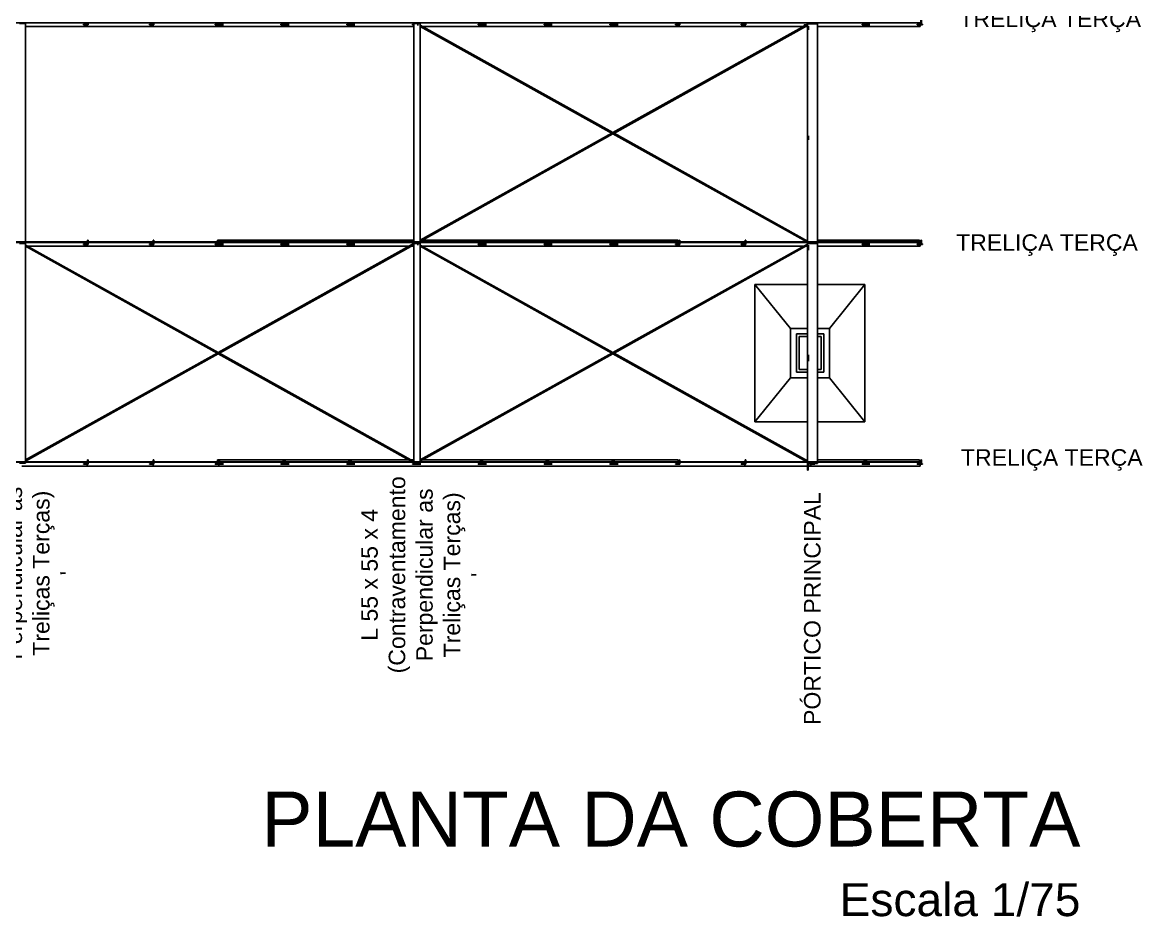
# Model space of a CAD drawing. Header units: inches. Extents: x -37 to 842, y -205 to 94.
# Drawn here: x 20.88 to 31.07, y -204.6 to -196.46 of the extents above; entities that cross this region are included whole.
import ezdxf

# ---------------------------------------------------------------- set-up
doc = ezdxf.new("R2010")
doc.units = ezdxf.units.IN
doc.header["$MEASUREMENT"] = 0
doc.layers.add('CORTE_TITULO_DA_TABELA_DE_DETALHE', color=51, linetype='Continuous', lineweight=15)
doc.layers.add('REFERENCIA_DAS_BARRAS', color=2, linetype='Continuous', lineweight=9)
doc.layers.add('Planta_coberta-VIS', color=7, linetype='Continuous')
doc.styles.add('Arial', font='arial.ttf')
doc.styles.get("Standard").update_dxf_attribs({"font": 'arial.ttf'})

msp = doc.modelspace()

# ---------------------------------------------------------------- linework, layer by layer
at = {"layer": 'Planta_coberta-VIS'}
for p, q in [((17.2723, -196.4616), (28.0423, -196.4616)), ((20.8476, -196.4704), (20.9026, -196.4704)), ((20.8476, -196.4704), (20.9026, -196.4704)), ((20.9026, -196.4704), (20.9026, -196.4616)), ((20.9026, -198.4566), (20.9026, -196.4704)), ((21.4653, -196.4748), (21.4653, -196.4616)), ((21.4672, -196.4748), (21.4672, -196.4616)), ((21.4722, -196.4798), (21.4722, -196.4616)), ((22.0636, -196.4748), (22.0636, -196.4616)), ((22.0656, -196.4748), (22.0656, -196.4616)), ((22.0706, -196.4798), (22.0706, -196.4616)), ((22.6526, -196.4748), (22.6526, -196.4616)), ((22.662, -196.4748), (22.662, -196.4616)), ((22.6639, -196.4748), (22.6639, -196.4616)), ((22.6689, -196.4748), (22.6689, -196.4616)), ((23.2509, -196.4748), (23.2509, -196.4616)), ((23.2622, -196.4748), (23.2622, -196.4616)), ((23.2672, -196.4748), (23.2672, -196.4616)), ((23.8493, -196.4748), (23.8493, -196.4616)), ((23.8606, -196.4748), (23.8606, -196.4616)), ((23.8656, -196.4748), (23.8656, -196.4616)), ((24.4376, -196.4704), (24.4376, -196.4616)), ((24.4376, -196.4704), (24.4926, -196.4704)), ((24.4376, -196.4704), (24.4926, -196.4704)), ((24.4376, -198.4566), (24.4376, -196.4704)), ((24.4926, -196.4704), (24.4926, -196.4616)), ((24.4926, -198.4566), (24.4926, -196.4704)), ((25.0459, -196.4748), (25.0459, -196.4616)), ((25.0572, -196.4748), (25.0572, -196.4616)), ((25.0622, -196.4748), (25.0622, -196.4616)), ((25.6443, -196.4748), (25.6443, -196.4616)), ((25.6556, -196.4748), (25.6556, -196.4616)), ((25.6606, -196.4748), (25.6606, -196.4616)), ((26.2426, -196.4748), (26.2426, -196.4616)), ((26.2539, -196.4748), (26.2539, -196.4616)), ((26.2589, -196.4748), (26.2589, -196.4616)), ((26.8522, -196.4748), (26.8522, -196.4616)), ((26.8572, -196.4798), (26.8572, -196.4616)), ((27.4486, -196.4748), (27.4486, -196.4616)), ((27.4506, -196.4748), (27.4506, -196.4616)), ((27.4556, -196.4798), (27.4556, -196.4616)), ((28.0181, -196.4718), (28.0181, -196.4616)), ((28.0181, -196.4718), (28.1081, -196.4718)), ((28.0181, -198.4566), (28.0181, -196.4718)), ((28.0181, -196.4718), (28.1081, -196.4718)), ((28.0423, -196.4616), (28.0423, -196.4566)), ((28.0423, -196.4616), (28.0423, -196.4566)), ((28.0423, -196.4616), (29.0423, -196.4616)), ((28.1081, -196.4718), (28.1081, -196.4616)), ((28.1081, -198.4566), (28.1081, -196.4718)), ((28.5372, -196.4748), (28.5372, -196.4616)), ((28.5489, -196.4748), (28.5489, -196.4616)), ((28.5539, -196.4748), (28.5539, -196.4616)), ((29.0423, -196.4616), (29.0423, -196.4566)), ((29.0423, -196.4748), (29.0423, -196.4616)), ((29.0489, -196.4748), (29.0489, -196.4398)), ((29.0539, -196.4798), (29.0539, -196.4398)), ((20.9026, -196.4966), (21.4634, -196.4966)), ((21.4322, -196.4798), (21.4322, -196.4748)), ((21.4322, -196.4748), (21.4672, -196.4748)), ((21.4322, -196.4798), (21.4722, -196.4798)), ((21.4634, -196.4966), (21.4653, -196.4966)), ((21.4653, -196.4966), (21.4653, -196.4798)), ((21.4653, -196.4966), (21.4672, -196.4966)), ((21.4672, -196.4966), (22.0617, -196.4966)), ((22.0306, -196.4798), (22.0306, -196.4748)), ((22.0306, -196.4748), (22.0656, -196.4748)), ((22.0306, -196.4798), (22.0706, -196.4798)), ((22.0617, -196.4966), (22.0636, -196.4966)), ((22.0636, -196.4966), (22.0636, -196.4798)), ((22.0636, -196.4966), (22.0656, -196.4966)), ((22.0656, -196.4966), (22.66, -196.4966)), ((22.6289, -196.4798), (22.6289, -196.4748)), ((22.6289, -196.4748), (22.6573, -196.4748)), ((22.6289, -196.4798), (22.6573, -196.4798)), ((22.6573, -196.4748), (22.6774, -196.4748)), ((22.6573, -196.4798), (22.6774, -196.4798)), ((22.66, -196.4966), (22.662, -196.4966)), ((22.662, -196.4966), (22.662, -196.4798)), ((22.662, -196.4966), (22.6639, -196.4966)), ((22.6639, -196.4966), (24.4376, -196.4966)), ((22.6774, -196.4748), (22.704, -196.4748)), ((22.6774, -196.4798), (22.6774, -196.4748)), ((22.6774, -196.4798), (22.704, -196.4798)), ((23.2272, -196.4798), (23.2272, -196.4748)), ((23.2272, -196.4748), (23.2556, -196.4748)), ((23.2272, -196.4798), (23.2556, -196.4798)), ((23.2556, -196.4748), (23.2757, -196.4748)), ((23.2556, -196.4798), (23.2757, -196.4798)), ((23.2757, -196.4748), (23.3023, -196.4748)), ((23.2757, -196.4798), (23.2757, -196.4748)), ((23.2757, -196.4798), (23.3023, -196.4798)), ((23.8256, -196.4798), (23.8256, -196.4748)), ((23.8256, -196.4748), (23.854, -196.4748)), ((23.8256, -196.4798), (23.854, -196.4798)), ((23.854, -196.4748), (23.8741, -196.4748)), ((23.854, -196.4798), (23.8741, -196.4798)), ((23.8741, -196.4748), (23.9006, -196.4748)), ((23.8741, -196.4798), (23.8741, -196.4748)), ((23.8741, -196.4798), (23.9006, -196.4798)), ((24.4239, -196.4798), (24.4239, -196.4748)), ((24.4239, -196.4748), (24.4376, -196.4748)), ((24.4239, -196.4798), (24.4376, -196.4798)), ((24.4655, -196.4798), (24.4724, -196.4798)), ((24.4662, -196.4748), (24.4724, -196.4748)), ((24.4724, -196.4748), (24.4786, -196.4748)), ((24.4724, -196.4798), (24.4724, -196.4748)), ((24.4724, -196.4798), (24.4793, -196.4798)), ((24.4926, -196.4748), (24.499, -196.4748)), ((24.4926, -196.4798), (24.499, -196.4798)), ((24.4926, -198.4468), (28.0181, -196.4827)), ((26.2473, -197.4625), (24.4926, -196.4849)), ((26.2473, -197.4625), (24.4926, -196.485)), ((26.2473, -197.4626), (24.4926, -196.4851)), ((26.2473, -197.4629), (24.4926, -196.4853)), ((26.2473, -197.4632), (24.4926, -196.4856)), ((26.2473, -197.4636), (24.4926, -196.486)), ((26.2473, -197.464), (24.4926, -196.4865)), ((26.2473, -197.4645), (24.4926, -196.487)), ((26.2473, -197.4651), (24.4926, -196.4876)), ((26.2473, -197.4658), (24.4926, -196.4882)), ((26.2473, -197.4664), (24.4926, -196.4889)), ((26.2473, -197.4671), (24.4926, -196.4896)), ((26.2473, -197.4678), (24.4926, -196.4903)), ((26.2473, -197.4686), (24.4926, -196.491)), ((28.0181, -198.4558), (24.4926, -196.4917)), ((26.2454, -197.4689), (24.4926, -196.4924)), ((26.2442, -197.4689), (24.4926, -196.4931)), ((26.243, -197.4689), (24.4926, -196.4937)), ((26.2419, -197.4688), (24.4926, -196.4943)), ((26.2408, -197.4688), (24.4926, -196.4948)), ((26.2399, -197.4687), (24.4926, -196.4953)), ((26.2391, -197.4686), (24.4926, -196.4957)), ((26.2384, -197.4686), (24.4926, -196.496)), ((26.2378, -197.4685), (24.4926, -196.4962)), ((26.2374, -197.4684), (24.4926, -196.4963)), ((26.2372, -197.4683), (24.4926, -196.4964)), ((24.4926, -196.4966), (24.493, -196.4966)), ((24.5135, -196.4966), (27.4467, -196.4966)), ((25.0222, -196.4798), (25.0222, -196.4748)), ((25.0222, -196.4748), (25.0506, -196.4748)), ((25.0222, -196.4798), (25.0506, -196.4798)), ((25.0506, -196.4748), (25.0707, -196.4748)), ((25.0506, -196.4798), (25.0707, -196.4798)), ((25.0707, -196.4748), (25.0973, -196.4748)), ((25.0707, -196.4798), (25.0707, -196.4748)), ((25.0707, -196.4798), (25.0973, -196.4798)), ((25.6206, -196.4798), (25.6206, -196.4748)), ((25.6206, -196.4748), (25.649, -196.4748)), ((25.6206, -196.4798), (25.649, -196.4798)), ((25.649, -196.4748), (25.6691, -196.4748)), ((25.649, -196.4798), (25.6691, -196.4798)), ((25.6691, -196.4748), (25.6956, -196.4748)), ((25.6691, -196.4798), (25.6691, -196.4748)), ((25.6691, -196.4798), (25.6956, -196.4798)), ((26.2189, -196.4798), (26.2189, -196.4748)), ((26.2189, -196.4748), (26.2473, -196.4748)), ((26.2189, -196.4798), (26.2473, -196.4798)), ((26.2473, -196.4748), (26.2674, -196.4748)), ((26.2473, -197.4645), (28.0181, -196.478)), ((26.2473, -197.4651), (28.0181, -196.4786)), ((26.2473, -197.4658), (28.0181, -196.4792)), ((26.2473, -196.4798), (26.2674, -196.4798)), ((26.2473, -197.4664), (28.0181, -196.4799)), ((26.2473, -197.4671), (28.0181, -196.4806)), ((26.2473, -197.4678), (28.0181, -196.4813)), ((26.2473, -197.4686), (28.0181, -196.482)), ((26.2473, -197.4625), (27.9952, -196.4887)), ((26.2473, -197.464), (27.998, -196.4887)), ((26.2473, -197.4636), (27.9972, -196.4887)), ((26.2473, -197.4632), (27.9965, -196.4887)), ((26.2473, -197.4629), (27.9959, -196.4887)), ((26.2473, -197.4626), (27.9955, -196.4887)), ((26.2473, -197.4625), (27.9953, -196.4887)), ((26.2491, -197.4689), (28.0181, -196.4834)), ((26.2504, -197.4689), (28.0181, -196.4841)), ((26.2516, -197.4689), (28.0181, -196.4847)), ((26.2527, -197.4688), (28.0181, -196.4853)), ((26.2537, -197.4688), (28.0181, -196.4858)), ((26.2547, -197.4687), (28.0181, -196.4863)), ((26.2555, -197.4686), (28.0145, -196.4887)), ((26.2562, -197.4686), (28.015, -196.4887)), ((26.2567, -197.4685), (28.0154, -196.4887)), ((26.2571, -197.4684), (28.0157, -196.4887)), ((26.2574, -197.4683), (28.0158, -196.4887)), ((26.2674, -196.4748), (26.294, -196.4748)), ((26.2674, -196.4798), (26.2674, -196.4748)), ((26.2674, -196.4798), (26.294, -196.4798)), ((26.8172, -196.4798), (26.8172, -196.4748)), ((26.8172, -196.4748), (26.8522, -196.4748)), ((26.8172, -196.4798), (26.8572, -196.4798)), ((27.4156, -196.4798), (27.4156, -196.4748)), ((27.4156, -196.4748), (27.4506, -196.4748)), ((27.4156, -196.4798), (27.4556, -196.4798)), ((27.4467, -196.4966), (27.4486, -196.4966)), ((27.4486, -196.4966), (27.4486, -196.4798)), ((27.4486, -196.4966), (27.4506, -196.4966)), ((27.4506, -196.4966), (27.981, -196.4966)), ((27.9878, -196.4887), (27.9878, -196.4827)), ((27.9878, -196.4827), (28.0077, -196.4827)), ((27.9878, -196.4887), (27.9982, -196.4887)), ((27.9995, -196.4879), (28.0181, -196.4775)), ((28.0016, -196.4966), (28.0181, -196.4966)), ((28.0051, -196.4843), (28.0181, -196.477)), ((28.006, -196.4827), (28.0181, -196.476)), ((28.0061, -196.4827), (28.0181, -196.476)), ((28.0063, -196.4827), (28.0181, -196.4761)), ((28.0067, -196.4827), (28.0181, -196.4764)), ((28.0073, -196.4827), (28.0181, -196.4767)), ((28.0144, -196.4887), (28.0181, -196.4887)), ((28.0156, -196.4881), (28.0181, -196.4867)), ((28.0218, -196.5101), (28.0218, -196.4931)), ((28.0218, -196.5101), (28.0278, -196.5101)), ((28.0218, -196.526), (28.0218, -196.5101)), ((28.0278, -196.5101), (28.0278, -196.4931)), ((28.0278, -196.526), (28.0278, -196.5101)), ((28.1081, -196.4966), (29.0423, -196.4966)), ((28.5139, -196.4798), (28.5139, -196.4748)), ((28.5139, -196.4748), (28.5423, -196.4748)), ((28.5139, -196.4798), (28.5423, -196.4798)), ((28.5423, -196.4748), (28.5641, -196.4748)), ((28.5423, -196.4798), (28.5641, -196.4798)), ((28.5641, -196.4748), (28.5848, -196.4748)), ((28.5641, -196.4798), (28.5641, -196.4748)), ((28.5641, -196.4798), (28.5848, -196.4798)), ((29.0139, -196.4798), (29.0139, -196.4748)), ((29.0139, -196.4748), (29.0489, -196.4748)), ((29.0139, -196.4798), (29.0539, -196.4798)), ((29.0423, -196.4966), (29.0423, -196.4798)), ((29.0539, -196.4748), (29.0641, -196.4748)), ((29.0539, -196.4798), (29.0641, -196.4798)), ((29.0641, -196.4798), (29.0641, -196.4748)), ((24.4926, -198.44), (26.237, -197.4682)), ((24.4926, -198.4401), (26.2371, -197.4682)), ((24.4926, -198.4402), (26.2372, -197.4683)), ((24.4926, -198.4404), (26.2374, -197.4684)), ((24.4926, -198.4411), (26.2383, -197.4685)), ((24.4926, -198.4407), (26.2378, -197.4685)), ((24.4926, -198.4416), (26.239, -197.4686)), ((24.4926, -198.4421), (26.2398, -197.4687)), ((24.4926, -198.4433), (26.2418, -197.4688)), ((24.4926, -198.4427), (26.2408, -197.4688)), ((24.4926, -198.4461), (26.2466, -197.4689)), ((24.4926, -198.4454), (26.2453, -197.4689)), ((24.4926, -198.4447), (26.2441, -197.4689)), ((24.4926, -198.444), (26.2429, -197.4689)), ((24.4926, -198.4475), (26.2473, -197.47)), ((24.4926, -198.4482), (26.2473, -197.4706)), ((24.4926, -198.4488), (26.2473, -197.4713)), ((24.4926, -198.4494), (26.2473, -197.4718)), ((24.4926, -198.4499), (26.2473, -197.4724)), ((24.4926, -198.4504), (26.2473, -197.4728)), ((24.4926, -198.4508), (26.2473, -197.4732)), ((24.4926, -198.4511), (26.2473, -197.4735)), ((24.4926, -198.4513), (26.2473, -197.4737)), ((24.4926, -198.4515), (26.2473, -197.4739)), ((24.4926, -198.4514), (26.2473, -197.4739)), ((28.0181, -198.4565), (26.2473, -197.47)), ((28.0171, -198.4566), (26.2473, -197.4706)), ((28.016, -198.4566), (26.2473, -197.4713)), ((28.0149, -198.4566), (26.2473, -197.4718)), ((28.014, -198.4566), (26.2473, -197.4724)), ((28.0132, -198.4566), (26.2473, -197.4728)), ((28.0125, -198.4566), (26.2473, -197.4732)), ((28.0119, -198.4566), (26.2473, -197.4735)), ((28.0115, -198.4566), (26.2473, -197.4737)), ((28.0112, -198.4566), (26.2473, -197.4739)), ((28.0113, -198.4566), (26.2473, -197.4739)), ((28.0181, -198.4551), (26.2479, -197.4689)), ((28.0181, -198.4544), (26.2492, -197.4689)), ((28.0181, -198.4536), (26.2505, -197.4689)), ((28.0181, -198.4529), (26.2517, -197.4689)), ((28.0181, -198.4523), (26.2528, -197.4688)), ((28.0181, -198.4516), (26.2538, -197.4688)), ((28.0181, -198.4511), (26.2547, -197.4687)), ((28.0181, -198.4505), (26.2556, -197.4686)), ((28.0181, -198.4501), (26.2562, -197.4685)), ((28.0181, -198.4497), (26.2568, -197.4685)), ((28.0181, -198.4494), (26.2572, -197.4684)), ((28.0181, -198.4492), (26.2574, -197.4683)), ((28.0181, -198.449), (26.2575, -197.4682)), ((28.0181, -198.449), (26.2576, -197.4682)), ((28.0218, -197.5077), (28.0218, -197.4904)), ((28.0278, -197.5077), (28.0278, -197.4904)), ((28.0218, -197.5077), (28.0278, -197.5077)), ((28.0218, -197.5288), (28.0218, -197.5077)), ((28.0278, -197.5288), (28.0278, -197.5077)), ((17.2723, -198.4566), (28.0423, -198.4566)), ((17.2723, -198.4616), (28.0423, -198.4616)), ((20.8476, -198.4704), (20.9026, -198.4704)), ((20.8476, -198.4704), (20.9026, -198.4704)), ((20.9026, -198.4704), (20.9026, -198.4616)), ((20.9026, -200.4566), (20.9026, -198.4704)), ((20.9026, -200.4468), (24.4376, -198.4775)), ((22.6573, -199.4625), (20.9026, -198.4849)), ((22.6573, -199.4625), (20.9026, -198.485)), ((22.6573, -199.4626), (20.9026, -198.4851)), ((22.6573, -199.4629), (20.9026, -198.4853)), ((22.6573, -199.4632), (20.9026, -198.4856)), ((22.6573, -199.4636), (20.9026, -198.486)), ((22.6573, -199.464), (20.9026, -198.4865)), ((22.6573, -199.4645), (20.9026, -198.487)), ((22.6573, -199.4651), (20.9026, -198.4876)), ((22.6573, -199.4658), (20.9026, -198.4882)), ((22.6573, -199.4664), (20.9026, -198.4889)), ((22.6573, -199.4671), (20.9026, -198.4896)), ((22.6573, -199.4678), (20.9026, -198.4903)), ((22.6573, -199.4686), (20.9026, -198.491)), ((24.4295, -200.4566), (20.9026, -198.4917)), ((22.6554, -199.4689), (20.9026, -198.4924)), ((22.6542, -199.4689), (20.9026, -198.4931)), ((22.653, -199.4689), (20.9026, -198.4937)), ((22.6519, -199.4688), (20.9026, -198.4943)), ((22.6508, -199.4688), (20.9026, -198.4948)), ((22.6499, -199.4687), (20.9026, -198.4953)), ((22.6491, -199.4686), (20.9026, -198.4957)), ((22.6484, -199.4686), (20.9026, -198.496)), ((22.6478, -199.4685), (20.9026, -198.4962)), ((22.6474, -199.4684), (20.9026, -198.4963)), ((22.6472, -199.4683), (20.9026, -198.4964)), ((20.9026, -198.4966), (20.903, -198.4966)), ((20.9235, -198.4966), (21.4634, -198.4966)), ((21.4322, -198.4798), (21.4322, -198.4748)), ((21.4322, -198.4748), (21.4672, -198.4748)), ((21.4322, -198.4798), (21.4722, -198.4798)), ((21.4634, -198.4966), (21.4653, -198.4966)), ((21.4653, -198.4748), (21.4653, -198.4616)), ((21.4653, -198.4966), (21.4653, -198.4798)), ((21.4653, -198.4966), (21.4672, -198.4966)), ((21.4672, -198.4566), (21.4672, -198.4398)), ((21.4672, -198.4398), (21.4722, -198.4398)), ((21.4672, -198.4748), (21.4672, -198.4616)), ((21.4672, -198.4966), (22.0617, -198.4966)), ((21.4722, -198.4566), (21.4722, -198.4398)), ((21.4722, -198.4798), (21.4722, -198.4616)), ((22.0306, -198.4798), (22.0306, -198.4748)), ((22.0306, -198.4748), (22.0656, -198.4748)), ((22.0306, -198.4798), (22.0706, -198.4798)), ((22.0617, -198.4966), (22.0636, -198.4966)), ((22.0636, -198.4748), (22.0636, -198.4616)), ((22.0636, -198.4966), (22.0636, -198.4798)), ((22.0636, -198.4966), (22.0656, -198.4966)), ((22.0656, -198.4566), (22.0656, -198.4398)), ((22.0656, -198.4398), (22.0706, -198.4398)), ((22.0656, -198.4748), (22.0656, -198.4616)), ((22.0656, -198.4966), (22.66, -198.4966)), ((22.0706, -198.4566), (22.0706, -198.4398)), ((22.0706, -198.4798), (22.0706, -198.4616)), ((22.6289, -198.4798), (22.6289, -198.4748)), ((22.6289, -198.4748), (22.6573, -198.4748)), ((22.6289, -198.4798), (22.6573, -198.4798)), ((22.6491, -198.4398), (22.6526, -198.4398)), ((22.6491, -198.4566), (22.6491, -198.4398)), ((22.6526, -198.4398), (22.6639, -198.4398)), ((22.6526, -198.4566), (22.6526, -198.4398)), ((22.6526, -198.4748), (22.6526, -198.4616)), ((22.6573, -199.4632), (24.4376, -198.4714)), ((22.6573, -199.4636), (24.4376, -198.4718)), ((22.6573, -199.464), (24.4376, -198.4722)), ((22.6573, -199.4645), (24.4376, -198.4727)), ((22.6573, -199.4651), (24.4376, -198.4733)), ((22.6573, -199.4658), (24.4376, -198.4739)), ((22.6573, -199.4664), (24.4376, -198.4746)), ((22.6573, -198.4748), (22.6774, -198.4748)), ((22.6573, -199.4671), (24.4376, -198.4753)), ((22.6573, -199.4678), (24.4376, -198.476)), ((22.6573, -199.4686), (24.4376, -198.4767)), ((22.6573, -199.4625), (24.4239, -198.4783)), ((22.6573, -199.4625), (24.4239, -198.4783)), ((22.6573, -199.4626), (24.4239, -198.4785)), ((22.6573, -199.4629), (24.4239, -198.4787)), ((22.6573, -198.4798), (22.6774, -198.4798)), ((22.6591, -199.4689), (24.4376, -198.4782)), ((22.66, -198.4966), (22.662, -198.4966)), ((22.6604, -199.4689), (24.4376, -198.4788)), ((22.6616, -199.4689), (24.4376, -198.4794)), ((22.662, -198.4748), (22.662, -198.4616)), ((22.662, -198.4966), (22.662, -198.4798)), ((22.662, -198.4966), (22.6639, -198.4966)), ((22.6627, -199.4688), (24.4376, -198.48)), ((22.6637, -199.4688), (24.4376, -198.4806)), ((22.6639, -198.4566), (22.6639, -198.4398)), ((22.6639, -198.4398), (22.6689, -198.4398)), ((22.6639, -198.4748), (22.6639, -198.4616)), ((22.6639, -198.4966), (24.391, -198.4966)), ((22.6647, -199.4687), (24.4376, -198.481)), ((22.6655, -199.4686), (24.4376, -198.4814)), ((22.6662, -199.4686), (24.4376, -198.4817)), ((22.6667, -199.4685), (24.4376, -198.4819)), ((22.6671, -199.4684), (24.4376, -198.4821)), ((22.6674, -199.4683), (24.4376, -198.4821)), ((22.6689, -198.4398), (23.2474, -198.4398)), ((22.6689, -198.4566), (22.6689, -198.4398)), ((22.6689, -198.4748), (22.6689, -198.4616)), ((22.6774, -198.4748), (22.704, -198.4748)), ((22.6774, -198.4798), (22.6774, -198.4748)), ((22.6774, -198.4798), (22.704, -198.4798)), ((23.2272, -198.4798), (23.2272, -198.4748)), ((23.2272, -198.4748), (23.2556, -198.4748)), ((23.2272, -198.4798), (23.2556, -198.4798)), ((23.2474, -198.4398), (23.2509, -198.4398)), ((23.2474, -198.4566), (23.2474, -198.4398)), ((23.2509, -198.4398), (23.2622, -198.4398)), ((23.2509, -198.4566), (23.2509, -198.4398)), ((23.2509, -198.4748), (23.2509, -198.4616)), ((23.2556, -198.4748), (23.2757, -198.4748)), ((23.2556, -198.4798), (23.2757, -198.4798)), ((23.2622, -198.4566), (23.2622, -198.4398)), ((23.2622, -198.4398), (23.2672, -198.4398)), ((23.2622, -198.4748), (23.2622, -198.4616)), ((23.2672, -198.4398), (23.8457, -198.4398)), ((23.2672, -198.4566), (23.2672, -198.4398)), ((23.2672, -198.4748), (23.2672, -198.4616)), ((23.2757, -198.4748), (23.3023, -198.4748)), ((23.2757, -198.4798), (23.2757, -198.4748)), ((23.2757, -198.4798), (23.3023, -198.4798)), ((23.8256, -198.4798), (23.8256, -198.4748)), ((23.8256, -198.4748), (23.854, -198.4748)), ((23.8256, -198.4798), (23.854, -198.4798)), ((23.8457, -198.4398), (23.8493, -198.4398)), ((23.8457, -198.4566), (23.8457, -198.4398)), ((23.8493, -198.4398), (23.8606, -198.4398)), ((23.8493, -198.4566), (23.8493, -198.4398)), ((23.8493, -198.4748), (23.8493, -198.4616)), ((23.854, -198.4748), (23.8741, -198.4748)), ((23.854, -198.4798), (23.8741, -198.4798)), ((23.8606, -198.4566), (23.8606, -198.4398)), ((23.8606, -198.4398), (23.8656, -198.4398)), ((23.8606, -198.4748), (23.8606, -198.4616)), ((23.8656, -198.4398), (24.4376, -198.4398)), ((23.8656, -198.4566), (23.8656, -198.4398)), ((23.8656, -198.4748), (23.8656, -198.4616)), ((23.8741, -198.4748), (23.9006, -198.4748)), ((23.8741, -198.4798), (23.8741, -198.4748)), ((23.8741, -198.4798), (23.9006, -198.4798)), ((24.4116, -198.4966), (24.4376, -198.4966)), ((24.4239, -198.4789), (24.4239, -198.4748)), ((24.4239, -198.4748), (24.4307, -198.4748)), ((24.428, -198.4764), (24.4376, -198.4711)), ((24.4302, -198.4748), (24.4376, -198.4707)), ((24.4302, -198.4748), (24.4376, -198.4707)), ((24.4305, -198.4748), (24.4376, -198.4708)), ((24.4376, -198.4704), (24.4376, -198.4616)), ((24.4376, -198.4704), (24.4926, -198.4704)), ((24.4376, -198.4704), (24.4926, -198.4704)), ((24.4376, -200.4566), (24.4376, -198.4704)), ((24.4655, -198.4798), (24.4724, -198.4798)), ((24.4662, -198.4748), (24.4724, -198.4748)), ((24.4724, -198.4748), (24.4786, -198.4748)), ((24.4724, -198.4798), (24.4724, -198.4748)), ((24.4724, -198.4798), (24.4793, -198.4798)), ((24.4926, -198.4398), (24.493, -198.4398)), ((24.4926, -198.4704), (24.4926, -198.4616)), ((24.4926, -200.4566), (24.4926, -198.4704)), ((24.4926, -198.4748), (24.499, -198.4748)), ((24.4926, -198.4798), (24.499, -198.4798)), ((24.4926, -200.4468), (28.0181, -198.4827)), ((26.2473, -199.4625), (24.4926, -198.4849)), ((26.2473, -199.4625), (24.4926, -198.485)), ((26.2473, -199.4626), (24.4926, -198.4851)), ((26.2473, -199.4629), (24.4926, -198.4853)), ((26.2473, -199.4632), (24.4926, -198.4856)), ((26.2473, -199.4636), (24.4926, -198.486)), ((26.2473, -199.464), (24.4926, -198.4865)), ((26.2473, -199.4645), (24.4926, -198.487)), ((26.2473, -199.4651), (24.4926, -198.4876)), ((26.2473, -199.4658), (24.4926, -198.4882)), ((26.2473, -199.4664), (24.4926, -198.4889)), ((26.2473, -199.4671), (24.4926, -198.4896)), ((26.2473, -199.4678), (24.4926, -198.4903)), ((26.2473, -199.4686), (24.4926, -198.491)), ((28.0181, -200.4558), (24.4926, -198.4917)), ((26.2454, -199.4689), (24.4926, -198.4924)), ((26.2442, -199.4689), (24.4926, -198.4931)), ((26.243, -199.4689), (24.4926, -198.4937)), ((26.2419, -199.4688), (24.4926, -198.4943)), ((26.2408, -199.4688), (24.4926, -198.4948)), ((26.2399, -199.4687), (24.4926, -198.4953)), ((26.2391, -199.4686), (24.4926, -198.4957)), ((26.2384, -199.4686), (24.4926, -198.496)), ((26.2378, -199.4685), (24.4926, -198.4962)), ((26.2374, -199.4684), (24.4926, -198.4963)), ((26.2372, -199.4683), (24.4926, -198.4964)), ((24.4926, -198.4966), (24.493, -198.4966)), ((24.5135, -198.4398), (25.0424, -198.4398)), ((24.5135, -198.4966), (27.4467, -198.4966)), ((25.0222, -198.4798), (25.0222, -198.4748)), ((25.0222, -198.4748), (25.0506, -198.4748)), ((25.0222, -198.4798), (25.0506, -198.4798)), ((25.0424, -198.4398), (25.0459, -198.4398)), ((25.0424, -198.4566), (25.0424, -198.4398)), ((25.0459, -198.4398), (25.0572, -198.4398)), ((25.0459, -198.4566), (25.0459, -198.4398)), ((25.0459, -198.4748), (25.0459, -198.4616)), ((25.0506, -198.4748), (25.0707, -198.4748)), ((25.0506, -198.4798), (25.0707, -198.4798)), ((25.0572, -198.4566), (25.0572, -198.4398)), ((25.0572, -198.4398), (25.0622, -198.4398)), ((25.0572, -198.4748), (25.0572, -198.4616)), ((25.0622, -198.4398), (25.6407, -198.4398)), ((25.0622, -198.4566), (25.0622, -198.4398)), ((25.0622, -198.4748), (25.0622, -198.4616)), ((25.0707, -198.4748), (25.0973, -198.4748)), ((25.0707, -198.4798), (25.0707, -198.4748)), ((25.0707, -198.4798), (25.0973, -198.4798)), ((25.6206, -198.4798), (25.6206, -198.4748)), ((25.6206, -198.4748), (25.649, -198.4748)), ((25.6206, -198.4798), (25.649, -198.4798)), ((25.6407, -198.4398), (25.6443, -198.4398)), ((25.6407, -198.4566), (25.6407, -198.4398)), ((25.6443, -198.4398), (25.6556, -198.4398)), ((25.6443, -198.4566), (25.6443, -198.4398)), ((25.6443, -198.4748), (25.6443, -198.4616)), ((25.649, -198.4748), (25.6691, -198.4748)), ((25.649, -198.4798), (25.6691, -198.4798)), ((25.6556, -198.4566), (25.6556, -198.4398)), ((25.6556, -198.4398), (25.6606, -198.4398)), ((25.6556, -198.4748), (25.6556, -198.4616)), ((25.6606, -198.4398), (26.2391, -198.4398)), ((25.6606, -198.4566), (25.6606, -198.4398)), ((25.6606, -198.4748), (25.6606, -198.4616)), ((25.6691, -198.4748), (25.6956, -198.4748)), ((25.6691, -198.4798), (25.6691, -198.4748)), ((25.6691, -198.4798), (25.6956, -198.4798)), ((26.2189, -198.4798), (26.2189, -198.4748)), ((26.2189, -198.4748), (26.2473, -198.4748)), ((26.2189, -198.4798), (26.2473, -198.4798)), ((26.2391, -198.4398), (26.2426, -198.4398)), ((26.2391, -198.4566), (26.2391, -198.4398)), ((26.2426, -198.4398), (26.2539, -198.4398)), ((26.2426, -198.4566), (26.2426, -198.4398)), ((26.2426, -198.4748), (26.2426, -198.4616)), ((26.2473, -198.4748), (26.2674, -198.4748)), ((26.2473, -199.4625), (28.0181, -198.476)), ((26.2473, -199.4625), (28.0181, -198.476)), ((26.2473, -199.4626), (28.0181, -198.4761)), ((26.2473, -199.4629), (28.0181, -198.4764)), ((26.2473, -199.4632), (28.0181, -198.4767)), ((26.2473, -199.4636), (28.0181, -198.477)), ((26.2473, -199.464), (28.0181, -198.4775)), ((26.2473, -199.4645), (28.0181, -198.478)), ((26.2473, -199.4651), (28.0181, -198.4786)), ((26.2473, -199.4658), (28.0181, -198.4792)), ((26.2473, -198.4798), (26.2674, -198.4798)), ((26.2473, -199.4664), (28.0181, -198.4799)), ((26.2473, -199.4671), (28.0181, -198.4806)), ((26.2473, -199.4678), (28.0181, -198.4813)), ((26.2473, -199.4686), (28.0181, -198.482)), ((26.2491, -199.4689), (28.0181, -198.4834)), ((26.2504, -199.4689), (28.0181, -198.4841)), ((26.2516, -199.4689), (28.0181, -198.4847)), ((26.2527, -199.4688), (28.0181, -198.4853)), ((26.2537, -199.4688), (28.0181, -198.4858)), ((26.2539, -198.4566), (26.2539, -198.4398)), ((26.2539, -198.4398), (26.2589, -198.4398)), ((26.2539, -198.4748), (26.2539, -198.4616)), ((26.2547, -199.4687), (28.0181, -198.4863)), ((26.2555, -199.4686), (28.0181, -198.4867)), ((26.2562, -199.4686), (28.0181, -198.487)), ((26.2567, -199.4685), (28.0181, -198.4872)), ((26.2571, -199.4684), (28.0181, -198.4874)), ((26.2574, -199.4683), (28.0181, -198.4874)), ((26.2589, -198.4398), (26.8409, -198.4398)), ((26.2589, -198.4566), (26.2589, -198.4398)), ((26.2589, -198.4748), (26.2589, -198.4616)), ((26.2674, -198.4748), (26.294, -198.4748)), ((26.2674, -198.4798), (26.2674, -198.4748)), ((26.2674, -198.4798), (26.294, -198.4798)), ((26.8172, -198.4798), (26.8172, -198.4748)), ((26.8172, -198.4748), (26.8522, -198.4748)), ((26.8172, -198.4798), (26.8572, -198.4798)), ((26.8409, -198.4566), (26.8409, -198.4398)), ((26.8522, -198.4566), (26.8522, -198.4398)), ((26.8522, -198.4398), (26.8572, -198.4398)), ((26.8522, -198.4748), (26.8522, -198.4616)), ((26.8572, -198.4566), (26.8572, -198.4398)), ((26.8572, -198.4798), (26.8572, -198.4616)), ((27.4156, -198.4798), (27.4156, -198.4748)), ((27.4156, -198.4748), (27.4506, -198.4748)), ((27.4156, -198.4798), (27.4556, -198.4798)), ((27.4467, -198.4966), (27.4486, -198.4966)), ((27.4486, -198.4748), (27.4486, -198.4616)), ((27.4486, -198.4966), (27.4486, -198.4798)), ((27.4486, -198.4966), (27.4506, -198.4966)), ((27.4506, -198.4566), (27.4506, -198.4398)), ((27.4506, -198.4398), (27.4556, -198.4398)), ((27.4506, -198.4748), (27.4506, -198.4616)), ((27.4506, -198.4966), (27.981, -198.4966)), ((27.4556, -198.4566), (27.4556, -198.4398)), ((27.4556, -198.4798), (27.4556, -198.4616)), ((28.0016, -198.4966), (28.0181, -198.4966)), ((28.0181, -198.4718), (28.0181, -198.4616)), ((28.0181, -198.4718), (28.1081, -198.4718)), ((28.0181, -200.4566), (28.0181, -198.4718)), ((28.0181, -198.4718), (28.1081, -198.4718)), ((28.0218, -198.5047), (28.0218, -198.4876)), ((28.0218, -198.5047), (28.0278, -198.5047)), ((28.0218, -198.5333), (28.0218, -198.5047)), ((28.0278, -198.5047), (28.0278, -198.4876)), ((28.0278, -198.5333), (28.0278, -198.5047)), ((28.0423, -198.4616), (28.0423, -198.4566)), ((28.0423, -198.4566), (29.0423, -198.4566)), ((28.0423, -198.4616), (28.0423, -198.4566)), ((28.0423, -198.4616), (29.0423, -198.4616)), ((28.1081, -198.4398), (28.5334, -198.4398)), ((28.1081, -198.4718), (28.1081, -198.4616)), ((28.1081, -200.4566), (28.1081, -198.4718)), ((28.1081, -198.4966), (29.0423, -198.4966)), ((28.5139, -198.4798), (28.5139, -198.4748)), ((28.5139, -198.4748), (28.5423, -198.4748)), ((28.5139, -198.4798), (28.5423, -198.4798)), ((28.5334, -198.4398), (28.5372, -198.4398)), ((28.5334, -198.4566), (28.5334, -198.4398)), ((28.5372, -198.4398), (28.5489, -198.4398)), ((28.5372, -198.4566), (28.5372, -198.4398)), ((28.5372, -198.4748), (28.5372, -198.4616)), ((28.5423, -198.4748), (28.5641, -198.4748)), ((28.5423, -198.4798), (28.5641, -198.4798)), ((28.5489, -198.4566), (28.5489, -198.4398)), ((28.5489, -198.4398), (28.5539, -198.4398)), ((28.5489, -198.4748), (28.5489, -198.4616)), ((28.5539, -198.4398), (29.0372, -198.4398)), ((28.5539, -198.4566), (28.5539, -198.4398)), ((28.5539, -198.4748), (28.5539, -198.4616)), ((28.5641, -198.4748), (28.5848, -198.4748)), ((28.5641, -198.4798), (28.5641, -198.4748)), ((28.5641, -198.4798), (28.5848, -198.4798)), ((29.0139, -198.4798), (29.0139, -198.4748)), ((29.0139, -198.4748), (29.0489, -198.4748)), ((29.0139, -198.4798), (29.0539, -198.4798)), ((29.0372, -198.4566), (29.0372, -198.4398)), ((29.0423, -198.4616), (29.0423, -198.4566)), ((29.0423, -198.4748), (29.0423, -198.4616)), ((29.0423, -198.4966), (29.0423, -198.4798)), ((29.0489, -198.4748), (29.0489, -198.4398)), ((29.0489, -198.4398), (29.0539, -198.4398)), ((29.0539, -198.4798), (29.0539, -198.4398)), ((29.0539, -198.4748), (29.0641, -198.4748)), ((29.0539, -198.4798), (29.0641, -198.4798)), ((29.0641, -198.4798), (29.0641, -198.4748)), ((27.5399, -200.0932), (27.5399, -198.8432)), ((27.5399, -198.8432), (27.8625, -199.2432)), ((27.5399, -198.8432), (28.0181, -198.8432)), ((27.5399, -200.0932), (27.5399, -198.8432)), ((27.5399, -198.8432), (28.0181, -198.8432)), ((28.1081, -198.8432), (28.5399, -198.8432)), ((28.1081, -198.8432), (28.5399, -198.8432)), ((28.2173, -199.2432), (28.5399, -198.8432)), ((28.5399, -200.0932), (28.5399, -198.8432)), ((28.5399, -200.0932), (28.5399, -198.8432)), ((27.8625, -199.6932), (27.8625, -199.2432)), ((27.8625, -199.2432), (28.0181, -199.2432)), ((27.9173, -199.6432), (27.9173, -199.2932)), ((27.9173, -199.2932), (28.0181, -199.2932)), ((27.9423, -199.6182), (27.9423, -199.3182)), ((27.9423, -199.3182), (28.0181, -199.3182)), ((28.1081, -199.2432), (28.2173, -199.2432)), ((28.1081, -199.2932), (28.1673, -199.2932)), ((28.1081, -199.3182), (28.1423, -199.3182)), ((28.1423, -199.6182), (28.1423, -199.3182)), ((28.1673, -199.6432), (28.1673, -199.2932)), ((28.2173, -199.6932), (28.2173, -199.2432)), ((20.9026, -200.44), (22.647, -199.4682)), ((20.9026, -200.4401), (22.6471, -199.4682)), ((20.9026, -200.4402), (22.6472, -199.4683)), ((20.9026, -200.4404), (22.6474, -199.4684)), ((20.9026, -200.4411), (22.6483, -199.4685)), ((20.9026, -200.4407), (22.6478, -199.4685)), ((20.9026, -200.4416), (22.649, -199.4686)), ((20.9026, -200.4421), (22.6498, -199.4687)), ((20.9026, -200.4433), (22.6518, -199.4688)), ((20.9026, -200.4427), (22.6508, -199.4688)), ((20.9026, -200.4461), (22.6566, -199.4689)), ((20.9026, -200.4454), (22.6553, -199.4689)), ((20.9026, -200.4447), (22.6541, -199.4689)), ((20.9026, -200.444), (22.6529, -199.4689)), ((20.9026, -200.4475), (22.6573, -199.47)), ((20.9026, -200.4482), (22.6573, -199.4706)), ((20.9026, -200.4488), (22.6573, -199.4713)), ((20.9026, -200.4494), (22.6573, -199.4718)), ((20.9026, -200.4499), (22.6573, -199.4724)), ((20.9026, -200.4504), (22.6573, -199.4728)), ((20.9026, -200.4508), (22.6573, -199.4732)), ((20.9026, -200.4511), (22.6573, -199.4735)), ((20.9026, -200.4513), (22.6573, -199.4737)), ((20.9026, -200.4515), (22.6573, -199.4739)), ((20.9026, -200.4514), (22.6573, -199.4739)), ((24.4283, -200.4566), (22.6573, -199.47)), ((24.4271, -200.4566), (22.6573, -199.4706)), ((24.426, -200.4566), (22.6573, -199.4713)), ((24.4249, -200.4566), (22.6573, -199.4718)), ((24.424, -200.4566), (22.6573, -199.4724)), ((24.4232, -200.4566), (22.6573, -199.4728)), ((24.4225, -200.4566), (22.6573, -199.4732)), ((24.4219, -200.4566), (22.6573, -199.4735)), ((24.4215, -200.4566), (22.6573, -199.4737)), ((24.4212, -200.4566), (22.6573, -199.4739)), ((24.4213, -200.4566), (22.6573, -199.4739)), ((24.4308, -200.4566), (22.6579, -199.4689)), ((24.4321, -200.4566), (22.6592, -199.4689)), ((24.4334, -200.4566), (22.6605, -199.4689)), ((24.4346, -200.4566), (22.6617, -199.4689)), ((24.4358, -200.4566), (22.6628, -199.4688)), ((24.437, -200.4566), (22.6638, -199.4688)), ((24.4376, -200.4564), (22.6647, -199.4687)), ((24.4376, -200.4558), (22.6656, -199.4686)), ((24.4376, -200.4554), (22.6662, -199.4685)), ((24.4376, -200.455), (22.6668, -199.4685)), ((24.4376, -200.4547), (22.6672, -199.4684)), ((24.4376, -200.4545), (22.6674, -199.4683)), ((24.4376, -200.4543), (22.6675, -199.4682)), ((24.4376, -200.4543), (22.6676, -199.4682)), ((24.4926, -200.44), (26.237, -199.4682)), ((24.4926, -200.4401), (26.2371, -199.4682)), ((24.4926, -200.4402), (26.2372, -199.4683)), ((24.4926, -200.4404), (26.2374, -199.4684)), ((24.4926, -200.4411), (26.2383, -199.4685)), ((24.4926, -200.4407), (26.2378, -199.4685)), ((24.4926, -200.4416), (26.239, -199.4686)), ((24.4926, -200.4421), (26.2398, -199.4687)), ((24.4926, -200.4433), (26.2418, -199.4688)), ((24.4926, -200.4427), (26.2408, -199.4688)), ((24.4926, -200.4461), (26.2466, -199.4689)), ((24.4926, -200.4454), (26.2453, -199.4689)), ((24.4926, -200.4447), (26.2441, -199.4689)), ((24.4926, -200.444), (26.2429, -199.4689)), ((24.4926, -200.4475), (26.2473, -199.47)), ((24.4926, -200.4482), (26.2473, -199.4706)), ((24.4926, -200.4488), (26.2473, -199.4713)), ((24.4926, -200.4494), (26.2473, -199.4718)), ((24.4926, -200.4499), (26.2473, -199.4724)), ((24.4926, -200.4504), (26.2473, -199.4728)), ((24.4926, -200.4508), (26.2473, -199.4732)), ((24.4926, -200.4511), (26.2473, -199.4735)), ((24.4926, -200.4513), (26.2473, -199.4737)), ((24.4926, -200.4515), (26.2473, -199.4739)), ((24.4926, -200.4514), (26.2473, -199.4739)), ((28.0181, -200.4565), (26.2473, -199.47)), ((28.0171, -200.4566), (26.2473, -199.4706)), ((28.016, -200.4566), (26.2473, -199.4713)), ((28.0149, -200.4566), (26.2473, -199.4718)), ((28.014, -200.4566), (26.2473, -199.4724)), ((28.0132, -200.4566), (26.2473, -199.4728)), ((28.0125, -200.4566), (26.2473, -199.4732)), ((28.0119, -200.4566), (26.2473, -199.4735)), ((28.0115, -200.4566), (26.2473, -199.4737)), ((28.0112, -200.4566), (26.2473, -199.4739)), ((28.0113, -200.4566), (26.2473, -199.4739)), ((28.0181, -200.4551), (26.2479, -199.4689)), ((28.0181, -200.4544), (26.2492, -199.4689)), ((28.0181, -200.4536), (26.2505, -199.4689)), ((28.0181, -200.4529), (26.2517, -199.4689)), ((28.0181, -200.4523), (26.2528, -199.4688)), ((28.0181, -200.4516), (26.2538, -199.4688)), ((28.0181, -200.4511), (26.2547, -199.4687)), ((28.0181, -200.4505), (26.2556, -199.4686)), ((28.0181, -200.4501), (26.2562, -199.4685)), ((28.0181, -200.4497), (26.2568, -199.4685)), ((28.0181, -200.4494), (26.2572, -199.4684)), ((28.0181, -200.4492), (26.2574, -199.4683)), ((28.0181, -200.449), (26.2575, -199.4682)), ((28.0181, -200.449), (26.2576, -199.4682)), ((28.0218, -199.5009), (28.0218, -199.4847)), ((28.0218, -199.5009), (28.0278, -199.5009)), ((28.0218, -199.541), (28.0218, -199.5009)), ((28.0278, -199.5009), (28.0278, -199.4847)), ((28.0278, -199.541), (28.0278, -199.5009)), ((27.9423, -199.6182), (28.0181, -199.6182)), ((28.1081, -199.6182), (28.1423, -199.6182)), ((27.5399, -200.0932), (27.8625, -199.6932)), ((27.8625, -199.6932), (28.0181, -199.6932)), ((27.9173, -199.6432), (28.0181, -199.6432)), ((28.1081, -199.6432), (28.1673, -199.6432)), ((28.1081, -199.6932), (28.2173, -199.6932)), ((28.2173, -199.6932), (28.5399, -200.0932)), ((27.5399, -200.0932), (28.0181, -200.0932)), ((27.5399, -200.0932), (28.0181, -200.0932)), ((28.1081, -200.0932), (28.5399, -200.0932)), ((28.1081, -200.0932), (28.5399, -200.0932)), ((21.4672, -200.4566), (21.4672, -200.4398)), ((21.4672, -200.4398), (21.4722, -200.4398)), ((21.4722, -200.4566), (21.4722, -200.4398)), ((22.0656, -200.4566), (22.0656, -200.4398)), ((22.0656, -200.4398), (22.0706, -200.4398)), ((22.0706, -200.4566), (22.0706, -200.4398)), ((22.6491, -200.4398), (22.6526, -200.4398)), ((22.6491, -200.4566), (22.6491, -200.4398)), ((22.6526, -200.4398), (22.6639, -200.4398)), ((22.6526, -200.4566), (22.6526, -200.4398)), ((22.6639, -200.4566), (22.6639, -200.4398)), ((22.6639, -200.4398), (22.6689, -200.4398)), ((22.6689, -200.4398), (23.2474, -200.4398)), ((22.6689, -200.4566), (22.6689, -200.4398)), ((23.2474, -200.4398), (23.2509, -200.4398)), ((23.2474, -200.4566), (23.2474, -200.4398)), ((23.2509, -200.4398), (23.2622, -200.4398)), ((23.2509, -200.4566), (23.2509, -200.4398)), ((23.2622, -200.4566), (23.2622, -200.4398)), ((23.2622, -200.4398), (23.2672, -200.4398)), ((23.2672, -200.4398), (23.8457, -200.4398)), ((23.2672, -200.4566), (23.2672, -200.4398)), ((23.8457, -200.4398), (23.8493, -200.4398)), ((23.8457, -200.4566), (23.8457, -200.4398)), ((23.8493, -200.4398), (23.8606, -200.4398)), ((23.8493, -200.4566), (23.8493, -200.4398)), ((23.8606, -200.4566), (23.8606, -200.4398)), ((23.8606, -200.4398), (23.8656, -200.4398)), ((23.8656, -200.4398), (24.391, -200.4398)), ((23.8656, -200.4566), (23.8656, -200.4398)), ((24.4116, -200.4398), (24.4376, -200.4398)), ((24.4926, -200.4398), (24.493, -200.4398)), ((24.5135, -200.4398), (25.0424, -200.4398)), ((25.0424, -200.4398), (25.0459, -200.4398)), ((25.0424, -200.4566), (25.0424, -200.4398)), ((25.0459, -200.4398), (25.0572, -200.4398)), ((25.0459, -200.4566), (25.0459, -200.4398)), ((25.0572, -200.4566), (25.0572, -200.4398)), ((25.0572, -200.4398), (25.0622, -200.4398)), ((25.0622, -200.4398), (25.6407, -200.4398)), ((25.0622, -200.4566), (25.0622, -200.4398)), ((25.6407, -200.4398), (25.6443, -200.4398)), ((25.6407, -200.4566), (25.6407, -200.4398)), ((25.6443, -200.4398), (25.6556, -200.4398)), ((25.6443, -200.4566), (25.6443, -200.4398)), ((25.6556, -200.4566), (25.6556, -200.4398)), ((25.6556, -200.4398), (25.6606, -200.4398)), ((25.6606, -200.4398), (26.2391, -200.4398)), ((25.6606, -200.4566), (25.6606, -200.4398)), ((26.2391, -200.4398), (26.2426, -200.4398)), ((26.2391, -200.4566), (26.2391, -200.4398)), ((26.2426, -200.4398), (26.2539, -200.4398)), ((26.2426, -200.4566), (26.2426, -200.4398)), ((26.2539, -200.4566), (26.2539, -200.4398)), ((26.2539, -200.4398), (26.2589, -200.4398)), ((26.2589, -200.4398), (26.8409, -200.4398)), ((26.2589, -200.4566), (26.2589, -200.4398)), ((26.8409, -200.4566), (26.8409, -200.4398)), ((26.8522, -200.4566), (26.8522, -200.4398)), ((26.8522, -200.4398), (26.8572, -200.4398)), ((26.8572, -200.4566), (26.8572, -200.4398)), ((27.4506, -200.4566), (27.4506, -200.4398)), ((27.4506, -200.4398), (27.4556, -200.4398)), ((27.4556, -200.4566), (27.4556, -200.4398)), ((28.1081, -200.4398), (28.5334, -200.4398)), ((28.5334, -200.4398), (28.5372, -200.4398)), ((28.5334, -200.4566), (28.5334, -200.4398)), ((28.5372, -200.4398), (28.5489, -200.4398)), ((28.5372, -200.4566), (28.5372, -200.4398)), ((28.5489, -200.4566), (28.5489, -200.4398)), ((28.5489, -200.4398), (28.5539, -200.4398)), ((28.5539, -200.4398), (29.0372, -200.4398)), ((28.5539, -200.4566), (28.5539, -200.4398)), ((29.0372, -200.4566), (29.0372, -200.4398)), ((29.0489, -200.4748), (29.0489, -200.4398)), ((29.0489, -200.4398), (29.0539, -200.4398)), ((29.0539, -200.4798), (29.0539, -200.4398)), ((17.2723, -200.4566), (28.0423, -200.4566)), ((17.2723, -200.4616), (28.0423, -200.4616)), ((20.8476, -200.4704), (20.9026, -200.4704)), ((20.8689, -200.4966), (21.4634, -200.4966)), ((20.9026, -200.4704), (20.9026, -200.4616)), ((21.4322, -200.4798), (21.4322, -200.4748)), ((21.4322, -200.4748), (21.4672, -200.4748)), ((21.4322, -200.4798), (21.4722, -200.4798)), ((21.4634, -200.4966), (21.4653, -200.4966)), ((21.4653, -200.4748), (21.4653, -200.4616)), ((21.4653, -200.4966), (21.4653, -200.4798)), ((21.4653, -200.4966), (21.4672, -200.4966)), ((21.4672, -200.4748), (21.4672, -200.4616)), ((21.4672, -200.4966), (22.0617, -200.4966)), ((21.4722, -200.4798), (21.4722, -200.4616)), ((22.0306, -200.4798), (22.0306, -200.4748)), ((22.0306, -200.4748), (22.0656, -200.4748)), ((22.0306, -200.4798), (22.0706, -200.4798)), ((22.0617, -200.4966), (22.0636, -200.4966)), ((22.0636, -200.4748), (22.0636, -200.4616)), ((22.0636, -200.4966), (22.0636, -200.4798)), ((22.0636, -200.4966), (22.0656, -200.4966)), ((22.0656, -200.4748), (22.0656, -200.4616)), ((22.0656, -200.4966), (22.66, -200.4966)), ((22.0706, -200.4798), (22.0706, -200.4616)), ((22.6289, -200.4798), (22.6289, -200.4748)), ((22.6289, -200.4748), (22.6573, -200.4748)), ((22.6289, -200.4798), (22.6573, -200.4798)), ((22.6526, -200.4748), (22.6526, -200.4616)), ((22.6573, -200.4748), (22.6774, -200.4748)), ((22.6573, -200.4798), (22.6774, -200.4798)), ((22.66, -200.4966), (22.662, -200.4966)), ((22.662, -200.4748), (22.662, -200.4616)), ((22.662, -200.4966), (22.662, -200.4798)), ((22.662, -200.4966), (22.6639, -200.4966)), ((22.6639, -200.4748), (22.6639, -200.4616)), ((22.6639, -200.4966), (27.4467, -200.4966)), ((22.6689, -200.4748), (22.6689, -200.4616)), ((22.6774, -200.4748), (22.704, -200.4748)), ((22.6774, -200.4798), (22.6774, -200.4748)), ((22.6774, -200.4798), (22.704, -200.4798)), ((23.2272, -200.4798), (23.2272, -200.4748)), ((23.2272, -200.4748), (23.2556, -200.4748)), ((23.2272, -200.4798), (23.2556, -200.4798)), ((23.2509, -200.4748), (23.2509, -200.4616)), ((23.2556, -200.4748), (23.2757, -200.4748)), ((23.2556, -200.4798), (23.2757, -200.4798)), ((23.2622, -200.4748), (23.2622, -200.4616)), ((23.2672, -200.4748), (23.2672, -200.4616)), ((23.2757, -200.4748), (23.3023, -200.4748)), ((23.2757, -200.4798), (23.2757, -200.4748)), ((23.2757, -200.4798), (23.3023, -200.4798)), ((23.8256, -200.4798), (23.8256, -200.4748)), ((23.8256, -200.4748), (23.854, -200.4748)), ((23.8256, -200.4798), (23.854, -200.4798)), ((23.8493, -200.4748), (23.8493, -200.4616)), ((23.854, -200.4748), (23.8741, -200.4748)), ((23.854, -200.4798), (23.8741, -200.4798)), ((23.8606, -200.4748), (23.8606, -200.4616)), ((23.8656, -200.4748), (23.8656, -200.4616)), ((23.8741, -200.4748), (23.9006, -200.4748)), ((23.8741, -200.4798), (23.8741, -200.4748)), ((23.8741, -200.4798), (23.9006, -200.4798)), ((24.4239, -200.4798), (24.4239, -200.4748)), ((24.4239, -200.4748), (24.4523, -200.4748)), ((24.4239, -200.4798), (24.4523, -200.4798)), ((24.4376, -200.4657), (24.4302, -200.4616)), ((24.4376, -200.4657), (24.4302, -200.4616)), ((24.4376, -200.4655), (24.4305, -200.4616)), ((24.4376, -200.4653), (24.4309, -200.4616)), ((24.4376, -200.465), (24.4314, -200.4616)), ((24.4376, -200.4646), (24.4321, -200.4616)), ((24.4376, -200.4642), (24.433, -200.4616)), ((24.4376, -200.4637), (24.4339, -200.4616)), ((24.4376, -200.4631), (24.4349, -200.4616)), ((24.4376, -200.4624), (24.4361, -200.4616)), ((24.4376, -200.4618), (24.4373, -200.4616)), ((24.4376, -200.4704), (24.4376, -200.4616)), ((24.4376, -200.4704), (24.4926, -200.4704)), ((24.4499, -200.4726), (24.4459, -200.4704)), ((24.4499, -200.4725), (24.446, -200.4704)), ((24.45, -200.4725), (24.4462, -200.4704)), ((24.4501, -200.4723), (24.4466, -200.4704)), ((24.4503, -200.4721), (24.4472, -200.4704)), ((24.4476, -200.4748), (24.4476, -200.4713)), ((24.4505, -200.4718), (24.4479, -200.4704)), ((24.4507, -200.4715), (24.4487, -200.4704)), ((24.451, -200.4711), (24.4497, -200.4704)), ((24.4499, -200.4726), (24.4499, -200.4725)), ((24.4499, -200.4725), (24.45, -200.4725)), ((24.45, -200.4725), (24.4501, -200.4723)), ((24.4501, -200.4723), (24.4503, -200.4721)), ((24.4503, -200.4721), (24.4505, -200.4718)), ((24.4505, -200.4718), (24.4507, -200.4715)), ((24.4513, -200.4707), (24.4507, -200.4704)), ((24.4507, -200.4715), (24.451, -200.4711)), ((24.451, -200.4711), (24.4513, -200.4707)), ((24.4513, -200.4707), (24.4514, -200.4704)), ((24.4523, -200.4748), (24.4724, -200.4748)), ((24.4523, -200.4798), (24.4724, -200.4798)), ((24.4531, -200.4704), (24.4533, -200.4707)), ((24.4533, -200.4707), (24.4539, -200.4704)), ((24.4533, -200.4707), (24.4536, -200.4711)), ((24.4536, -200.4711), (24.4549, -200.4704)), ((24.4536, -200.4711), (24.4538, -200.4715)), ((24.4538, -200.4715), (24.4559, -200.4704)), ((24.4538, -200.4715), (24.4541, -200.4718)), ((24.4541, -200.4718), (24.4567, -200.4704)), ((24.4541, -200.4718), (24.4543, -200.4721)), ((24.4543, -200.4721), (24.4574, -200.4704)), ((24.4543, -200.4721), (24.4544, -200.4723)), ((24.4544, -200.4723), (24.4579, -200.4704)), ((24.4544, -200.4723), (24.4546, -200.4725)), ((24.4546, -200.4725), (24.4583, -200.4704)), ((24.4546, -200.4725), (24.4547, -200.4725)), ((24.4547, -200.4726), (24.4586, -200.4704)), ((24.4547, -200.4725), (24.4586, -200.4704)), ((24.4547, -200.4725), (24.4547, -200.4726)), ((24.4589, -200.4748), (24.4589, -200.4704)), ((24.4639, -200.4748), (24.4639, -200.4704)), ((24.4724, -200.4748), (24.499, -200.4748)), ((24.4724, -200.4798), (24.4724, -200.4748)), ((24.4724, -200.4798), (24.499, -200.4798)), ((24.4926, -200.4704), (24.4926, -200.4616)), ((25.0222, -200.4798), (25.0222, -200.4748)), ((25.0222, -200.4748), (25.0506, -200.4748)), ((25.0222, -200.4798), (25.0506, -200.4798)), ((25.0459, -200.4748), (25.0459, -200.4616)), ((25.0506, -200.4748), (25.0707, -200.4748)), ((25.0506, -200.4798), (25.0707, -200.4798)), ((25.0572, -200.4748), (25.0572, -200.4616)), ((25.0622, -200.4748), (25.0622, -200.4616)), ((25.0707, -200.4748), (25.0973, -200.4748)), ((25.0707, -200.4798), (25.0707, -200.4748)), ((25.0707, -200.4798), (25.0973, -200.4798)), ((25.6206, -200.4798), (25.6206, -200.4748)), ((25.6206, -200.4748), (25.649, -200.4748)), ((25.6206, -200.4798), (25.649, -200.4798)), ((25.6443, -200.4748), (25.6443, -200.4616)), ((25.649, -200.4748), (25.6691, -200.4748)), ((25.649, -200.4798), (25.6691, -200.4798)), ((25.6556, -200.4748), (25.6556, -200.4616)), ((25.6606, -200.4748), (25.6606, -200.4616)), ((25.6691, -200.4748), (25.6956, -200.4748)), ((25.6691, -200.4798), (25.6691, -200.4748)), ((25.6691, -200.4798), (25.6956, -200.4798)), ((26.2189, -200.4798), (26.2189, -200.4748)), ((26.2189, -200.4748), (26.2473, -200.4748)), ((26.2189, -200.4798), (26.2473, -200.4798)), ((26.2426, -200.4748), (26.2426, -200.4616)), ((26.2473, -200.4748), (26.2674, -200.4748)), ((26.2473, -200.4798), (26.2674, -200.4798)), ((26.2539, -200.4748), (26.2539, -200.4616)), ((26.2589, -200.4748), (26.2589, -200.4616)), ((26.2674, -200.4748), (26.294, -200.4748)), ((26.2674, -200.4798), (26.2674, -200.4748)), ((26.2674, -200.4798), (26.294, -200.4798)), ((26.8172, -200.4798), (26.8172, -200.4748)), ((26.8172, -200.4748), (26.8522, -200.4748)), ((26.8172, -200.4798), (26.8572, -200.4798)), ((26.8522, -200.4748), (26.8522, -200.4616)), ((26.8572, -200.4798), (26.8572, -200.4616)), ((27.4156, -200.4798), (27.4156, -200.4748)), ((27.4156, -200.4748), (27.4506, -200.4748)), ((27.4156, -200.4798), (27.4556, -200.4798)), ((27.4467, -200.4966), (27.4486, -200.4966)), ((27.4486, -200.4748), (27.4486, -200.4616)), ((27.4486, -200.4966), (27.4486, -200.4798)), ((27.4486, -200.4966), (27.4506, -200.4966)), ((27.4506, -200.4748), (27.4506, -200.4616)), ((27.4506, -200.4966), (28.0181, -200.4966)), ((27.4556, -200.4798), (27.4556, -200.4616)), ((28.0181, -200.4718), (28.0181, -200.4616)), ((28.0181, -200.534), (28.0181, -200.4718)), ((28.0181, -200.4718), (28.1081, -200.4718)), ((28.0181, -200.534), (28.0241, -200.534)), ((28.0241, -200.534), (28.0241, -200.4718)), ((28.0241, -200.4966), (28.0423, -200.4966)), ((28.0241, -200.5009), (28.0278, -200.5009)), ((28.0278, -200.5009), (28.0278, -200.4966)), ((28.0344, -200.4798), (28.0641, -200.4798)), ((28.0372, -200.4748), (28.0372, -200.4718)), ((28.0372, -200.4748), (28.0641, -200.4748)), ((28.0399, -200.4726), (28.0385, -200.4718)), ((28.0399, -200.4725), (28.0385, -200.4718)), ((28.04, -200.4725), (28.0388, -200.4718)), ((28.0401, -200.4723), (28.0392, -200.4718)), ((28.0403, -200.4721), (28.0397, -200.4718)), ((28.0399, -200.4726), (28.0399, -200.4725)), ((28.0399, -200.4725), (28.04, -200.4725)), ((28.04, -200.4725), (28.0401, -200.4723)), ((28.0401, -200.4723), (28.0403, -200.4721)), ((28.0403, -200.4721), (28.0405, -200.4718)), ((28.0405, -200.4718), (28.0404, -200.4718)), ((28.0405, -200.4718), (28.0405, -200.4718)), ((28.0423, -200.4616), (28.0423, -200.4566)), ((28.0423, -200.4566), (29.0423, -200.4566)), ((28.0423, -200.4616), (28.0423, -200.4566)), ((28.0423, -200.4616), (29.0423, -200.4616)), ((28.0423, -200.4748), (28.0423, -200.4718)), ((28.0423, -200.4748), (28.0423, -200.4718)), ((28.0423, -200.4966), (28.0423, -200.4798)), ((28.0423, -200.4966), (28.0423, -200.4798)), ((28.0423, -200.4966), (28.045, -200.4966)), ((28.045, -200.4966), (28.047, -200.4966)), ((28.047, -200.4748), (28.047, -200.4718)), ((28.047, -200.4966), (28.047, -200.4798)), ((28.047, -200.4966), (28.0489, -200.4966)), ((28.0489, -200.4966), (29.0423, -200.4966)), ((28.0641, -200.4748), (28.0848, -200.4748)), ((28.0641, -200.4798), (28.0641, -200.4748)), ((28.0641, -200.4798), (28.0848, -200.4798)), ((28.1081, -200.4718), (28.1081, -200.4616)), ((28.5139, -200.4798), (28.5139, -200.4748)), ((28.5139, -200.4748), (28.5423, -200.4748)), ((28.5139, -200.4798), (28.5423, -200.4798)), ((28.5372, -200.4748), (28.5372, -200.4616)), ((28.5423, -200.4748), (28.5641, -200.4748)), ((28.5423, -200.4798), (28.5641, -200.4798)), ((28.5489, -200.4748), (28.5489, -200.4616)), ((28.5539, -200.4748), (28.5539, -200.4616)), ((28.5641, -200.4748), (28.5848, -200.4748)), ((28.5641, -200.4798), (28.5641, -200.4748)), ((28.5641, -200.4798), (28.5848, -200.4798)), ((29.0139, -200.4798), (29.0139, -200.4748)), ((29.0139, -200.4748), (29.0489, -200.4748)), ((29.0139, -200.4798), (29.0539, -200.4798)), ((29.0423, -200.4616), (29.0423, -200.4566)), ((29.0423, -200.4748), (29.0423, -200.4616)), ((29.0423, -200.4966), (29.0423, -200.4798)), ((29.0539, -200.4748), (29.0641, -200.4748)), ((29.0539, -200.4798), (29.0641, -200.4798)), ((29.0641, -200.4798), (29.0641, -200.4748))]:
    msp.add_line(p, q, dxfattribs=at)

# ---------------------------------------------------------------- texts
at = {"layer": 'CORTE_TITULO_DA_TABELA_DE_DETALHE', "insert": (19.7825, -203.4586), "char_height": 0.5, "attachment_point": 1, "style": 'Arial'}
msp.add_mtext_dynamic_manual_height_columns('\\pxqr;PLANTA DA COBERTA\\P{\\H0.6x;Escala 1/75}', width=10.717854, gutter_width=1, heights=[0], dxfattribs=at)
at = {"layer": 'REFERENCIA_DAS_BARRAS', "char_height": 0.15, "attachment_point": 5}
for insert in [(30.2253, -196.4502), (30.1964, -198.4858), (30.2398, -200.4409)]:
    msp.add_mtext('TRELIÇA TERÇA', dxfattribs=dict(at, insert=insert))
at = {"layer": 'REFERENCIA_DAS_BARRAS', "char_height": 0.15, "attachment_point": 5, "rotation": 90}
for insert in [(20.7968, -201.4713), (24.5328, -201.4863)]:
    msp.add_mtext_dynamic_manual_height_columns("L 55 x 55 x 4 (Contraventamento Perpendicular as Treliças Terças)\\P'", width=1.622662, gutter_width=0.0767, heights=[0], dxfattribs=dict(at, insert=insert))
at = {"layer": 'REFERENCIA_DAS_BARRAS', "insert": (28.0619, -201.7929), "char_height": 0.15, "attachment_point": 5, "rotation": 90}
msp.add_mtext('PÓRTICO PRINCIPAL', dxfattribs=at)

doc.saveas('drawing.dxf')
